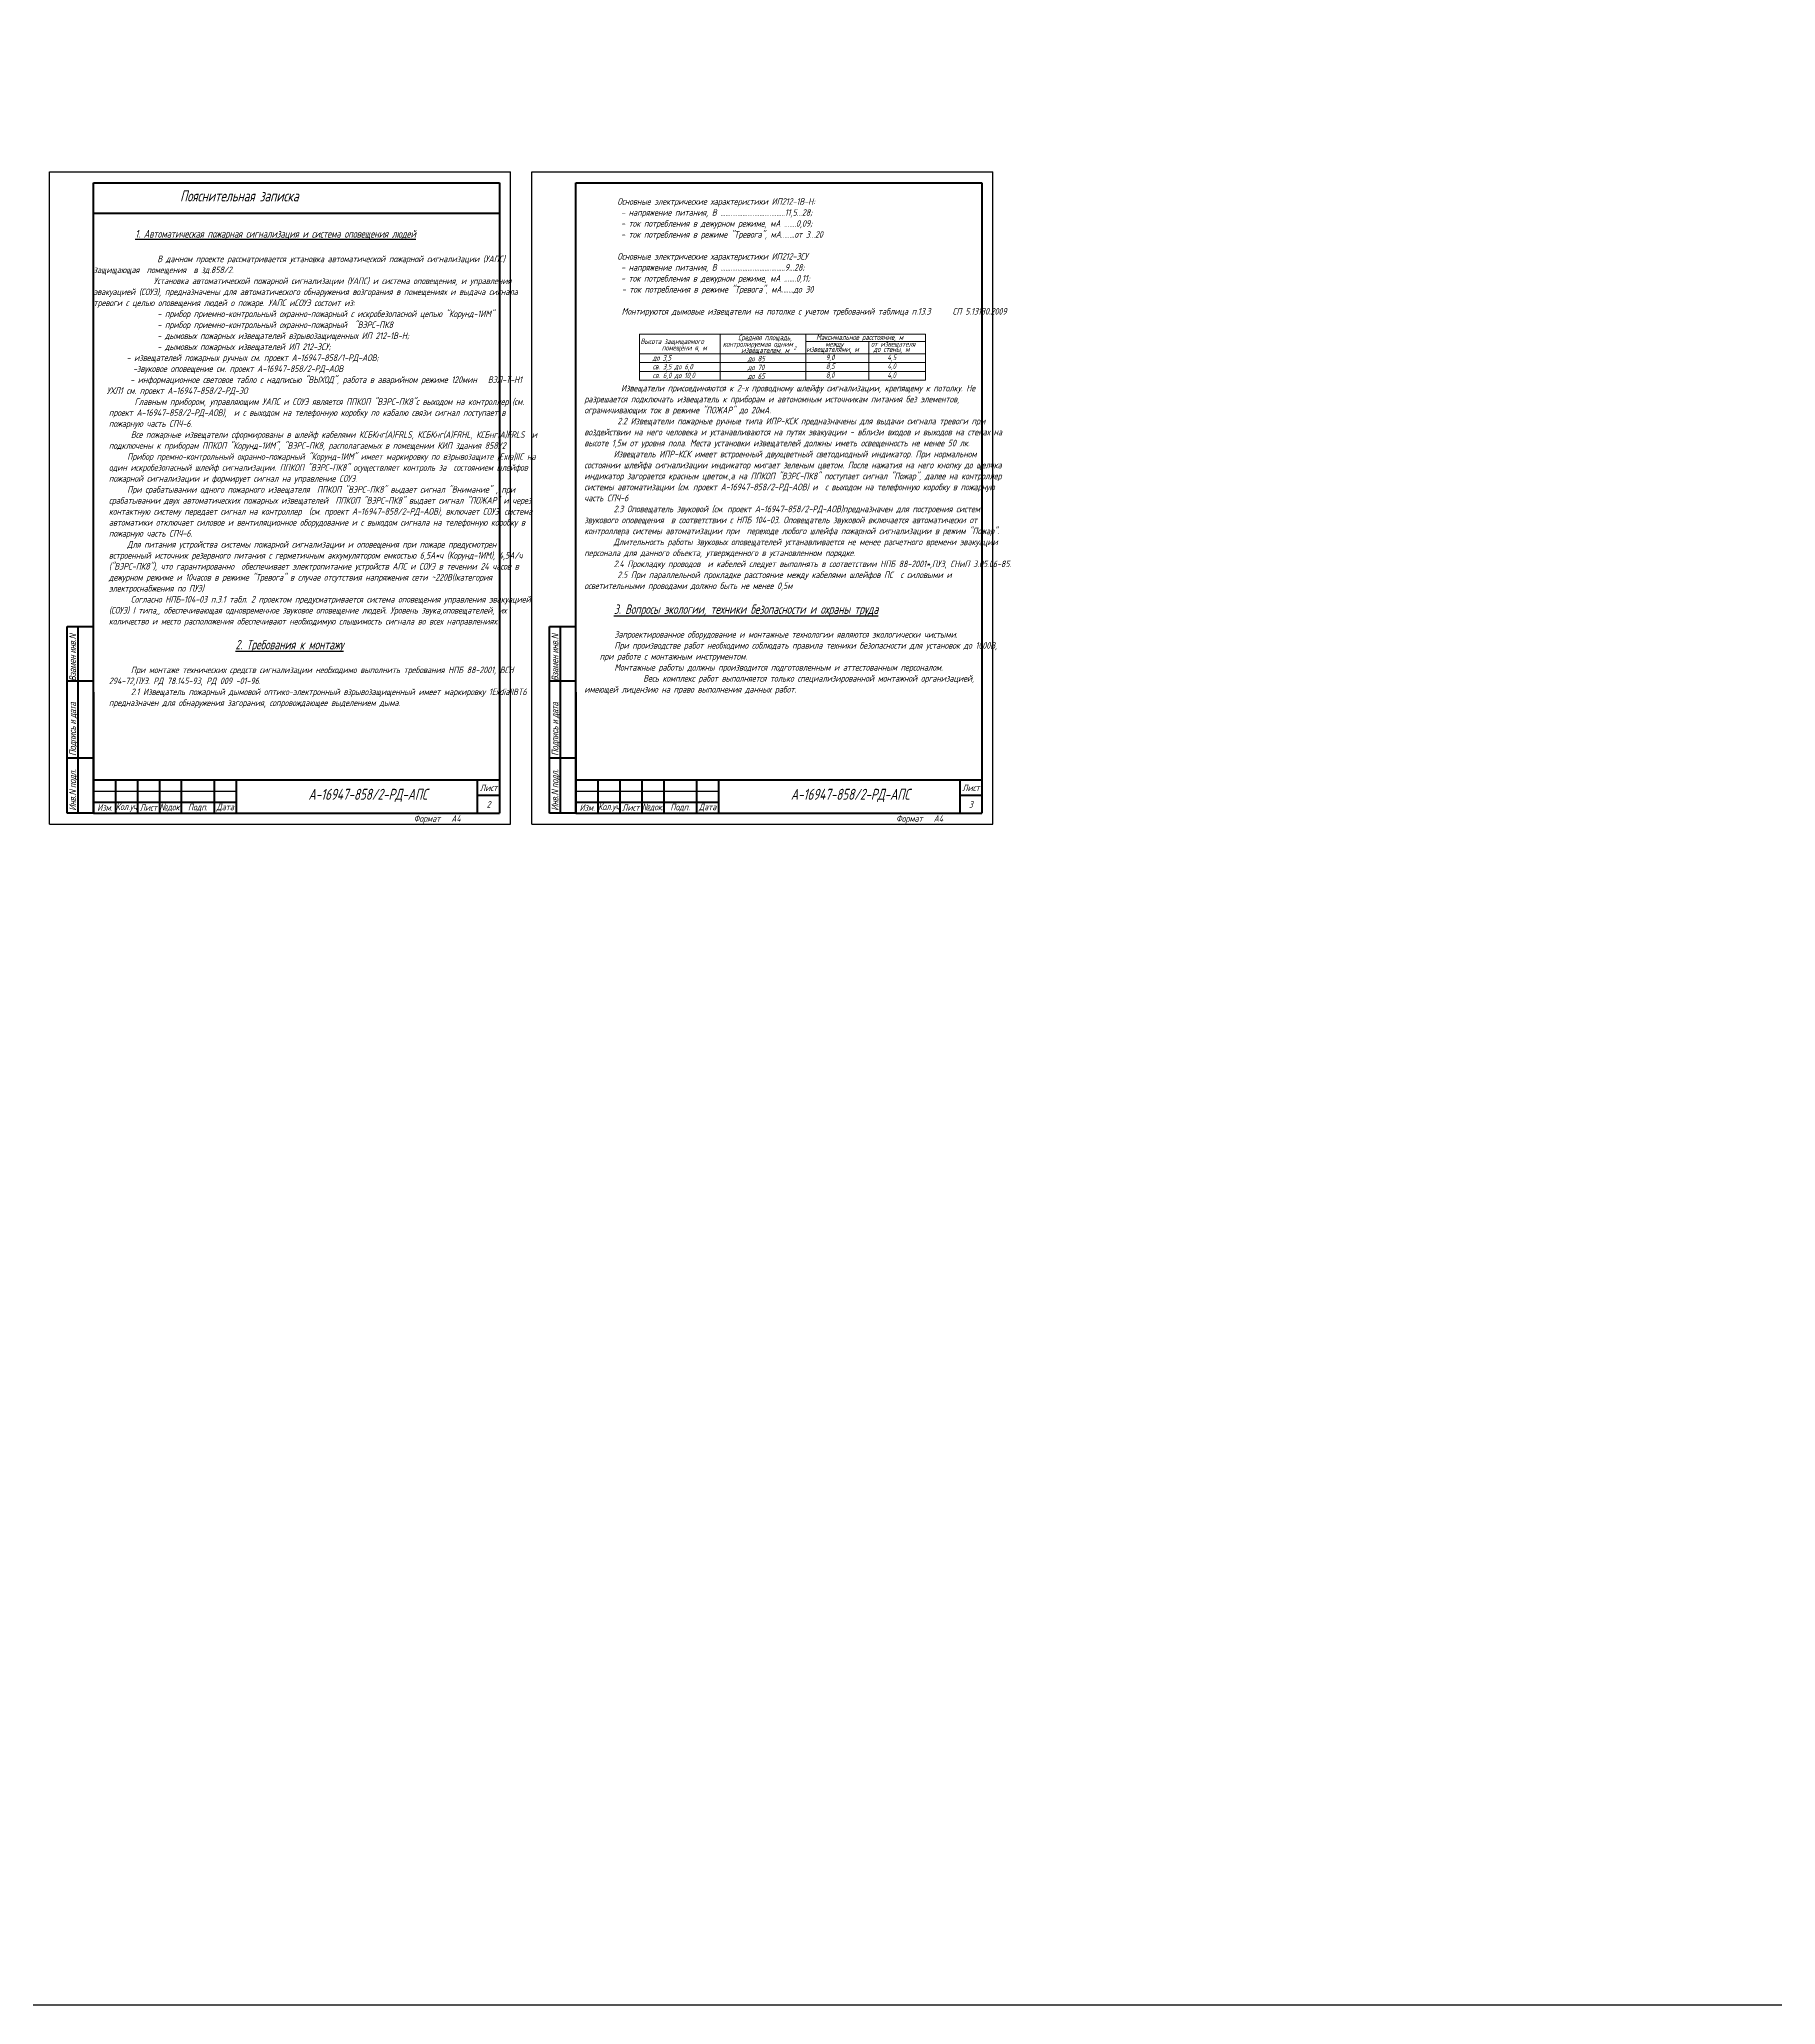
# Model space of a CAD drawing. Header units: millimetres. Extents: x 2185 to 8290, y 601 to 2456.
# Drawn here: x 5556 to 6347, y 601 to 1496 of the extents above; entities that cross this region are included whole.
import ezdxf
from ezdxf.enums import TextEntityAlignment as Align

# ---------------------------------------------------------------- set-up
doc = ezdxf.new("R2010")
doc.units = ezdxf.units.MM
for name, color, linetype, lineweight in [('рамка толстая', 7, 'Continuous', 60), ('Рамка тонкая', 5, 'Continuous', 25), ('стена', 7, 'Continuous', 18)]:
    doc.layers.add(name, color=color, linetype=linetype, lineweight=lineweight)
doc.layers.add('текст', color=7, linetype='Continuous')
doc.styles.add('CX', font='cx.shx', dxfattribs={"width": 0.6, "oblique": 15, "height": 3})
doc.styles.add('Simplex', font='simplex.shx', dxfattribs={"width": 0.7, "oblique": 15})

msp = doc.modelspace()

# ---------------------------------------------------------------- linework, layer by layer
at = {"color": 0, "lineweight": 9, "ltscale": 5}
for p, q in [((5829.67, 1362.02), (5960, 1362.02)), ((5866.45, 1362.02), (5866.45, 1341.01)), ((5905.41, 1362.02), (5905.41, 1341.01)), ((5960, 1353.01), (5829.67, 1353.01)), ((5905.41, 1358.71), (5960, 1358.71)), ((5934.12, 1358.71), (5934.12, 1341.01)), ((5829.67, 1341.01), (5829.67, 1349.01)), ((5829.67, 1349.01), (5960, 1349.01)), ((5829.67, 1345.01), (5960, 1345.01))]:
    msp.add_line(p, q, dxfattribs=at)
msp.add_lwpolyline([(4778.25, 601.14), (8290.33, 601.14), (8290.33, 2391.42), (4778.25, 2391.42)], close=True)
msp.add_lwpolyline([(5829.67, 1362.02), (5960, 1362.02), (5960, 1341.01), (5829.67, 1341.01)], close=True, dxfattribs=at)
at = {"layer": 'рамка толстая'}
for p, q in [((5580.97, 1143.87), (5580.97, 1430.87)), ((5580.97, 1430.87), (5765.97, 1430.87)), ((5765.97, 1430.87), (5765.97, 1143.87)), ((5800.72, 1143.87), (5800.72, 1430.87)), ((5800.72, 1430.87), (5985.72, 1430.87)), ((5985.72, 1430.87), (5985.72, 1143.87)), ((5580.97, 1417.03), (5765.97, 1417.03)), ((5568.97, 1143.87), (5568.97, 1228.87)), ((5568.97, 1228.87), (5573.97, 1228.87)), ((5570.97, 1228.87), (5575.97, 1228.87)), ((5573.97, 1143.87), (5573.97, 1228.87)), ((5573.97, 1228.87), (5580.97, 1228.87)), ((5575.97, 1228.87), (5580.97, 1228.87)), ((5788.72, 1143.87), (5788.72, 1228.87)), ((5788.72, 1228.87), (5793.72, 1228.87)), ((5790.72, 1228.87), (5795.72, 1228.87)), ((5793.72, 1143.87), (5793.72, 1228.87)), ((5793.72, 1228.87), (5800.72, 1228.87)), ((5795.72, 1228.87), (5800.72, 1228.87)), ((5580.97, 1203.87), (5568.97, 1203.87)), ((5800.72, 1203.87), (5788.72, 1203.87)), ((5580.97, 1198.87), (5580.97, 1143.87)), ((5800.72, 1198.87), (5800.72, 1143.87)), ((5580.97, 1168.87), (5568.97, 1168.87)), ((5800.72, 1168.87), (5788.72, 1168.87)), ((5765.97, 1158.87), (5580.97, 1158.87)), ((5590.97, 1158.87), (5590.97, 1143.87)), ((5600.97, 1158.87), (5600.97, 1143.87)), ((5610.97, 1158.87), (5610.97, 1143.87)), ((5620.97, 1158.87), (5620.97, 1143.87)), ((5635.97, 1158.87), (5635.97, 1143.87)), ((5645.97, 1158.87), (5645.97, 1143.87)), ((5755.97, 1143.87), (5755.97, 1158.87)), ((5985.72, 1158.87), (5800.72, 1158.87)), ((5810.72, 1158.87), (5810.72, 1143.87)), ((5820.72, 1158.87), (5820.72, 1143.87)), ((5830.72, 1158.87), (5830.72, 1143.87)), ((5840.72, 1158.87), (5840.72, 1143.87)), ((5855.72, 1158.87), (5855.72, 1143.87)), ((5865.72, 1158.87), (5865.72, 1143.87)), ((5975.72, 1143.87), (5975.72, 1158.87)), ((5580.97, 1148.87), (5645.97, 1148.87)), ((5765.97, 1151.87), (5755.97, 1151.87)), ((5800.72, 1148.87), (5865.72, 1148.87)), ((5985.72, 1151.87), (5975.72, 1151.87)), ((5573.97, 1143.87), (5568.97, 1143.87)), ((5580.97, 1143.87), (5573.97, 1143.87)), ((5580.97, 1143.87), (5765.97, 1143.87)), ((5793.72, 1143.87), (5788.72, 1143.87)), ((5800.72, 1143.87), (5793.72, 1143.87)), ((5800.72, 1143.87), (5985.72, 1143.87))]:
    msp.add_line(p, q, dxfattribs=at)
at = {"layer": 'Рамка тонкая'}
for p, q in [((5560.97, 1138.87), (5560.97, 1435.87)), ((5560.97, 1435.87), (5770.97, 1435.87)), ((5770.97, 1138.87), (5770.97, 1435.87)), ((5780.72, 1435.87), (5990.72, 1435.87)), ((5780.72, 1138.87), (5780.72, 1435.87)), ((5990.72, 1138.87), (5990.72, 1435.87)), ((5580.97, 1153.87), (5645.97, 1153.87)), ((5800.72, 1153.87), (5865.72, 1153.87)), ((5560.97, 1138.87), (5770.97, 1138.87)), ((5780.72, 1138.87), (5990.72, 1138.87))]:
    msp.add_line(p, q, dxfattribs=at)

# ---------------------------------------------------------------- texts
at = {"color": 0, "lineweight": 18, "style": 'Simplex', "oblique": 15, "width": 0.7}
for s, p in [('     Средняя площадь, ', (5867.66, 1359.2)), ('   Максимальное расстояние, м', (5906.02, 1359.34)), ('Высота защищаемого', (5830.13, 1357.49)), ('    до 3,5', (5830.13, 1349.96)), ('       помещени я, м', (5830.13, 1354.57)), ('контролируемая одним', (5867.66, 1356.26)), ('      извещателем, м', (5867.66, 1353.42)), ('           до 85', (5863.69, 1349.6)), ('    извещателями, м', (5900.17, 1353.89)), ('            9,0', (5897.93, 1350.16)), ('      между', (5906.02, 1356.26)), ('     до стены, м', (5929.32, 1353.89)), ('от извещателя ', (5935.17, 1356.26)), ('             4,5', (5924.53, 1350.16)), ('    св. 3,5 до 6,0', (5830.13, 1345.96)), ('    св. 6,0 до 10,0', (5830.13, 1341.96)), ('           до 70', (5863.69, 1345.6)), ('           до 65', (5863.69, 1341.6)), ('            8,5', (5897.93, 1346.16)), ('            8,0', (5897.93, 1342.16)), ('             4,0', (5924.53, 1346.16)), ('             4,0', (5924.53, 1342.16))]:
    msp.add_text(s, height=2.5, dxfattribs=at).set_placement(p)
at = {"color": 0, "lineweight": 5, "style": 'Simplex', "oblique": 15, "width": 0.7}
msp.add_text('2', height=1.74, dxfattribs=at).set_placement((5900.52, 1354.87), align=Align.CENTER)
at = {"color": 7, "style": 'CX', "oblique": 15, "width": 0.7}
for s, p in [('Взамен инв.N', (5572.97, 1203.95)), ('Взамен инв.N', (5792.72, 1203.95)), ('Подпись и дата', (5572.97, 1169.95)), ('Подпись и дата', (5792.72, 1169.95)), ('Инв.N подл.', (5572.97, 1144.95)), ('Инв.N подл.', (5792.72, 1144.95))]:
    msp.add_text(s, height=3, rotation=90, dxfattribs=at).set_placement(p)
at = {"layer": 'стена', "lineweight": -3, "style": 'Simplex', "oblique": 15, "width": 0.7}
for p in [(5723.5, 1139.87), (5943.24, 1139.87)]:
    msp.add_text('  Формат   А4', height=3, dxfattribs=at).set_placement(p)
at = {"layer": 'текст', "lineweight": 35, "char_height": 5, "style": 'Simplex'}
for s, insert, width, attachment_point in [('                 Пояснительная записка', (5580.97, 1427.44), 185.0487, 1), ('А-16947-858/2-РД-АПС ', (5705.97, 1151.9), 120, 5), ('А-16947-858/2-РД-АПС', (5925.72, 1151.9), 120, 5)]:
    msp.add_mtext(s, dxfattribs=dict(at, insert=insert, width=width, attachment_point=attachment_point))
at = {"layer": 'текст', "char_height": 3, "attachment_point": 1, "style": 'Simplex'}
for s, insert, width in [('     \\P         Основные электрические характеристики ИП212-1В-Н:\\P          - напряжение питания, В ......................................11,5...28;\\P          - ток потребления в дежурном режиме, мА .......0,09;\\P          - ток потребления в режиме "Тревога", мА........от 3...20\\P\\P         Основные электрические характеристики ИП212-3СУ\\P          - напряжение питания, В ......................................9...28;\\P          - ток потребления в дежурном режиме, мА .......0,11;\\P\\pl6.9999;      - ток потребления в режиме "Тревога", мА.......до 30\\P \\P      Монтируются дымовые извещатели на потолке с учетом требований таблица п.13.3      СП 5.13130.2009  \\P\\pl0;\\P\\P\\P\\P\\P\\P          Извещатели присоединяются к 2-х проводному шлейфу сигнализации, крепящему к потолку. Не разрешается подключать извещатель к приборам и автономным источникам питания без элементов, ограничивающих ток в режиме "ПОЖАР" до 20мА. \\P         2.2 Извещатели пожарные ручные типа ИПР-КСК предназначены для выдачи сигнала тревоги при воздействии на него человека и устанавливаются на путях эвакуации - вблизи входов и выходов на стенах на высоте 1,5м от уровня пола. Места установки извещателей должны иметь освещенность не менее 50 лк.\\P\\pt6;        Извещатель ИПР-КСК имеет встроенный двухцветный светодиодный индикатор. При нормальном состоянии шлейфа сигнализации индикатор мигает зеленым цветом. После нажатия на него кнопку до щелчка индикатор загорается красным цветом.,а на ППКОП "ВЭРС-ПК8" поступает сигнал "Пожар", далее на контроллер системы автоматизации (см. проект А-16947-858/2-РД-АОВ) и  с выходом на телефонную коробку в пожарную часть СПЧ-6             \\P        2.3 Оповещатель звуковой (см. проект А-16947-858/2-РД-АОВ)предназначен для построения систем звукового оповещения  в соответствии с НПБ 104-03. Оповещатель звуковой включается автоматически от контроллера системы автоматизации при  переходе любого шлейфа пожарной сигнализации в режим "Пожар".\\P\\ptz;        Длительность работы звуковых оповещателей устанавливается не менее расчетного времени эвакуации персонала для данного объекта, утвержденного в установленном порядке.\\P        2.4 Прокладку проводов  и кабелей следует выполнять в соответствии НПБ 88-2001*,ПУЭ, СНиП 3.05.06-85.\\P         2.5 При параллельной прокладке расстояние между кабелями шлейфов ПС  с силовыми и осветительными проводами должно быть не менее 0,5м\\P\\P\\pi13.47775;{\\H1.4286x;\\L3. Вопросы экологии, техники безопасности и охраны труда\\P\\pi86.39548; \\H0.69999x;\\l\\P\\pi0,l6.9999;    Запроектированное оборудование и монтажные технологии являются экологически чистыми.\\P    При производстве работ необходимо соблюдать правила техники безопасности для установок до 1000В, при работе с монтажным инструментом.\\P    Монтажные работы должны производится подготовленным и аттестованным персоналом.\\P\\pl0;        Весь комплекс работ выполняется только специализированной монтажной организацией, имеющей лицензию на право выполнения данных работ. }\\P\\pl6.9999;  ', (5804.58, 1428.91), 175.5053), ('\\pi19.05001;{\\H1.1667x;\\L1. Автоматическая пожарная сигнализация и система оповещения людей\\P\\pi92.19569;\\P\\pi0,l6.9999;}      В данном проекте рассматривается установка автоматической пожарной сигнализации (УАПС) защищающая  помещения  в зд.858/2. \\P     Установка автоматической пожарной сигнализации (УАПС) и система оповещения, и управления эвакуацией (СОУЭ), предназначены для автоматического обнаружения возгорания в помещениях и выдача сигнала тревоги с целью оповещения людей о пожаре. УАПС иСОУЭ состоит из: \\P      - прибор приемно-контрольный охранно-пожарный с искробезопасной цепью "Корунд-1ИМ"\\P      - прибор приемно-контрольный охранно-пожарный  "ВЭРС-ПК8 \\P      - дымовых пожарных извещателей взрывозащищенных ИП 212-1В-Н;\\P      - дымовых пожарных извещателей ИП 212-3СУ;\\P\\pi-18,l18;         - извещателей пожарных ручных см. проект А-16947-858/1-РД-АОВ;                                          -звуковое оповещение см. проект А-16947-858/2-РД-АОВ\\P\\pi-6,l6;          - информационное световое табло с надписью "ВЫХОД", работа в аварийном режиме 120мин   ВЭЛ-Т-Н1 УХЛ1 см. проект А-16947-858/2-РД-ЭО\\P\\pi0,l6.9999;       Главным прибором, управляющим УАПС и СОУЭ является ППКОП "ВЭРС-ПК8"с выходом на контроллер (см. проект А-16947-858/2-РД-АОВ),  и с выходом на телефонную коробку по кабалю связи сигнал поступает в пожарную часть СПЧ-6. \\P      Все пожарные извещатели сформированы в шлейф кабелями КСБКнг(А)FRLS, КСБКнг(А)FRHL, КСБнг(А)FRLS  и подключены к приборам ППКОП "Корунд-1ИМ", "ВЭРС-ПК8, располагаемых в помещении КИП здания 858/2  \\P     Прибор премно-контрольный охранно-пожарный "Корунд-1ИМ" имеет маркировку по взрывозащите [Exia]IIC на один искробезопасный шлейф сигнализации. ППКОП "ВЭРС-ПК8" осуществляет контроль за  состоянием шлейфов пожарной сигнализации и формирует сигнал на управление СОУЭ. \\P     При срабатывании одного пожарного извещателя  ППКОП "ВЭРС-ПК8" выдает сигнал "Внимание" , при срабатывании двух автоматических пожарных извещателей  ППКОП "ВЭРС-ПК8" выдает сигнал "ПОЖАР" и через контактную систему передает сигнал на контроллер  (см. проект А-16947-858/2-РД-АОВ), включает СОУЭ, система автоматики отключает силовое и вентиляционное оборудование и с выходом сигнала на телефонную коробку в пожарную часть СПЧ-6.\\P     Для питания устройства системы пожарной сигнализации и оповещения при пожаре предусмотрен встроенный источник резервного питания с герметичным аккумулятором емкостью 6,5А*ч (Корунд-1ИМ), 4,5А/ч ("ВЭРС-ПК8"), что гарантированно  обеспечивает электропитание устройств АПС и СОУЭ в течении 24 часов в дежурном режиме и 10часов в режиме "Тревога" в случае отсутствия напряжения сети ~220В(Iкатегория электроснабжения по ПУЭ)\\P      Согласно НПБ-104-03 п.3.1 табл. 2 проектом предусматривается система оповещения управления эвакуацией (СОУЭ) I типа,, обеспечивающая одновременное звуковое оповещение людей. Уровень звука,оповещателей, их количество и место расположения обеспечивают необходимую слышимость сигнала во всех направлениях. \\P\\P\\pi57.66948;{\\H1.4286x;\\L2. Требования к монтажу\\H0.69999x;\\l\\P\\pi88.69574;\\P\\pi0;      При монтаже технических средств сигнализации необходимо выполнить требования НПБ 88-2001, ВСН 294-72,ПУЭ. РД 78.145-93, РД 009 -01-96.\\P      2.1 Извещатель пожарный дымовой оптико-электронный взрывозащищенный имеет маркировку 1EхdiaIIВT6 предназначен для обнаружения загорания, сопровождающее выделением дыма.\\P}\\P  \\P\\P\\P\\P\\P\\pi82.99574;      ', (5580.97, 1409.44), 184.3914)]:
    msp.add_mtext(s, dxfattribs=dict(at, insert=insert, width=width))
at = {"layer": 'текст', "lineweight": 20, "char_height": 3, "attachment_point": 5, "style": 'Simplex'}
for s, insert, width in [('Лист', (5760.97, 1155.37), 10), ('Лист', (5980.72, 1155.37), 10), ('Изм.', (5586.13, 1146.37), 10), ('Кол.уч', (5595.97, 1146.37), 10), ('Лист', (5605.97, 1146.37), 10), ('{\\fArial|b0|i0|c204|p34;\\W0.7;№\\Fsimplex|c204;док.}', (5615.97, 1146.37), 10), ('Подп.', (5628.47, 1146.37), 15), ('{\\W0.7;Дата}', (5640.97, 1146.37), 10), ('2', (5760.97, 1147.84), 10), ('Изм.', (5805.87, 1146.37), 10), ('Кол.уч', (5815.72, 1146.37), 10), ('Лист', (5825.72, 1146.37), 10), ('{\\fArial|b0|i0|c204|p34;\\W0.7;№\\Fsimplex|c204;док.}', (5835.72, 1146.37), 10), ('Подп.', (5848.22, 1146.37), 15), ('{\\W0.7;Дата}', (5860.72, 1146.37), 10), ('3', (5980.72, 1147.84), 10)]:
    msp.add_mtext(s, dxfattribs=dict(at, insert=insert, width=width))

doc.saveas('drawing.dxf')
